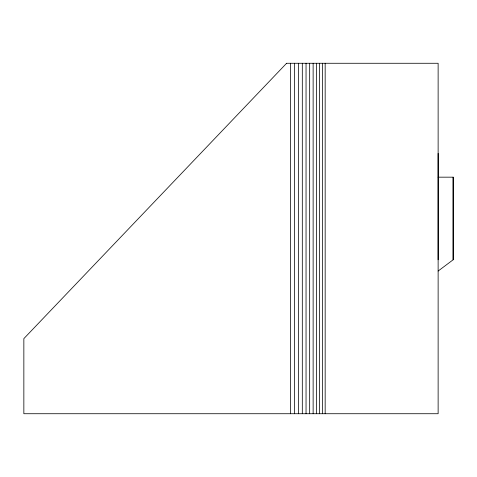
<?xml version="1.0" encoding="UTF-8"?>
<svg xmlns="http://www.w3.org/2000/svg" width="477" height="477" viewBox="0 0 477 477"><rect width="100%" height="100%" fill="white"/><g stroke="black" fill="none" stroke-linecap="round" stroke-linejoin="round"><path stroke-width="0.72" d="M438.13 259.78L438.13 153.391M438.13 271.043L453.15 259.78L453.15 177.17L438.13 177.17M453.15 177.17L453.15 259.78M325.165 63.274L325.165 413.726M322.476 63.274L322.476 413.726M319.56 63.274L319.56 413.726M316.436 63.274L316.436 413.726M313.133 63.274L313.133 413.726M309.662 63.274L309.662 413.726M306.043 63.274L306.043 413.726M302.311 63.274L302.311 413.726M298.471 63.274L298.471 413.726M294.559 63.274L294.559 413.726M290.594 63.274L290.594 413.726M286.599 63.274L23.85 338.628L23.85 413.726L438.13 413.726L438.13 63.274L286.599 63.274"/></g></svg>
